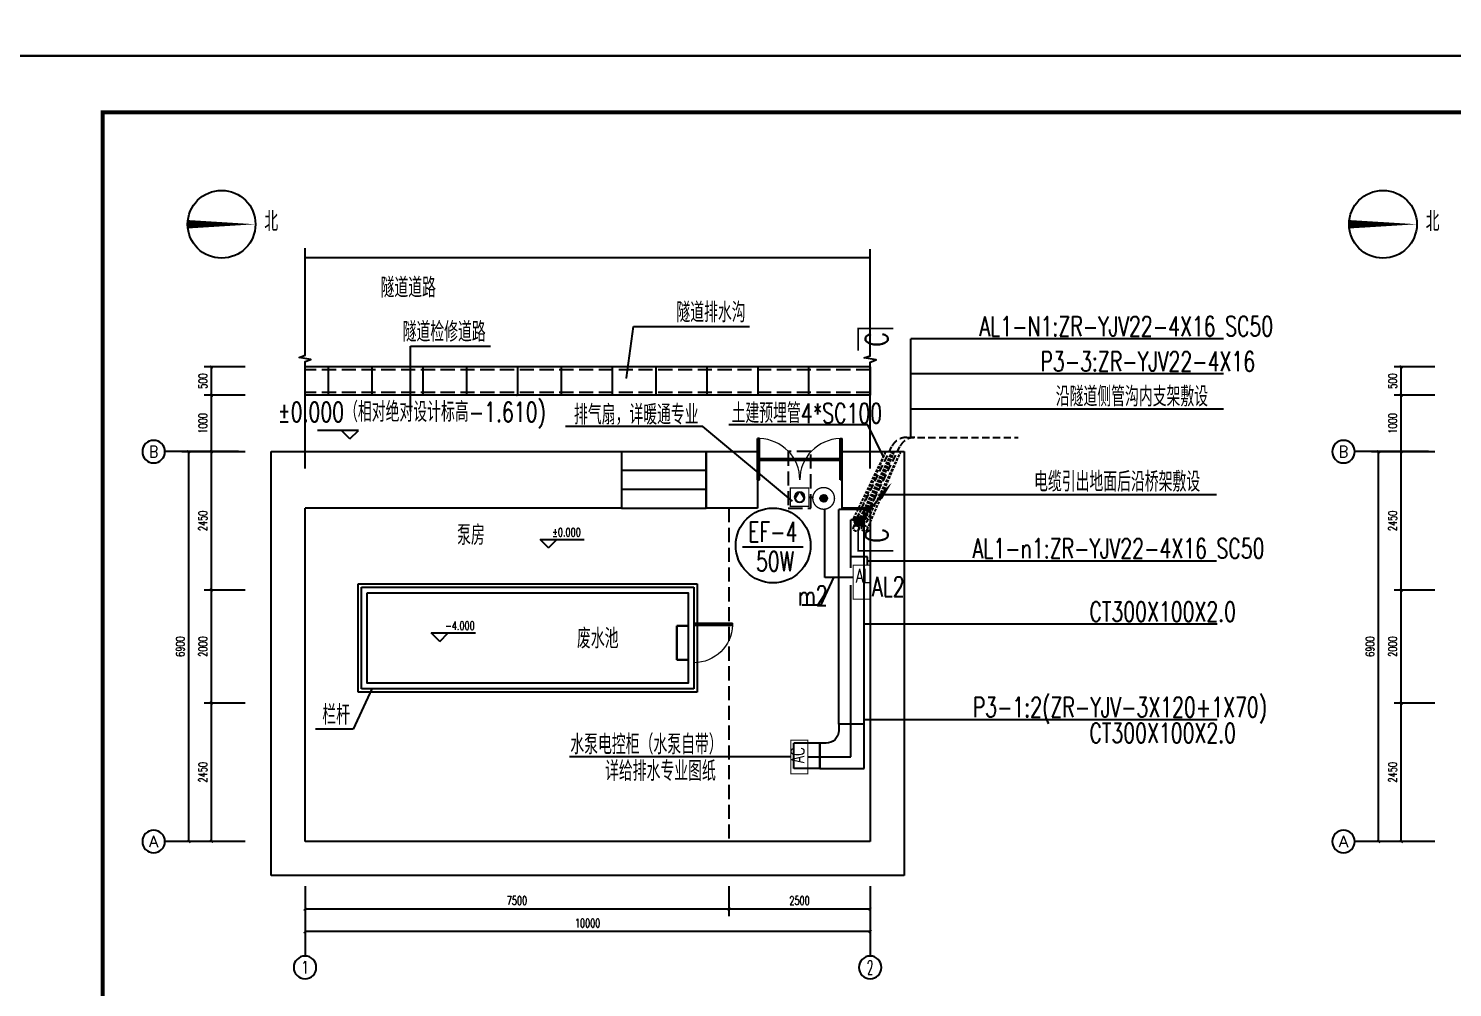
# Model space of a CAD drawing. Header units: millimetres. Extents: x 210068 to 672068, y -299976 to -107099.
# Drawn here: x 421754 to 446953, y -280987 to -264009 of the extents above; entities that cross this region are included whole.
import ezdxf
from ezdxf.enums import TextEntityAlignment as Align

# ---------------------------------------------------------------- set-up
doc = ezdxf.new("R2010")
doc.units = ezdxf.units.MM
doc.header["$LTSCALE"] = 1000
doc.header["$MEASUREMENT"] = 0
doc.linetypes.add('DASH', pattern=[0.35, 0.25, -0.1])
doc.linetypes.add('DASHED', pattern=[19.05, 12.7, -6.35])
for name, color, linetype in [('---GPS_废水管_DN', 74, 'Continuous'), ('AXIS', 6, 'Continuous'), ('AXIS_TEXT', 7, 'Continuous'), ('DIM_ELEV', 3, 'Continuous'), ('DIM_LEAD', 3, 'Continuous'), ('DIM_SYMB', 3, 'Continuous'), ('E-BUSB', 150, 'Continuous'), ('E-CAPL-1', 7, 'Continuous'), ('E-SYST-DIM', 3, 'Continuous'), ('E-TEXT-PLAN', 7, 'Continuous'), ('E-TEXT-PLAN-DER', 7, 'Continuous'), ('electrical text', 3, 'Continuous'), ('PUB_TEXT', 7, 'Continuous'), ('QQ', 8, 'Continuous'), ('Table', 7, 'Continuous'), ('WALL', 9, 'Continuous'), ('WINDOW', 4, 'Continuous'), ('建筑', 2, 'Continuous')]:
    doc.layers.add(name, color=color, linetype=linetype)
doc.styles.add('_TCH_AXIS', font='COMPLEX', dxfattribs={"bigfont": 'GBCBIG'})
doc.styles.add('_TCH_DIM', font='SIMPLEX', dxfattribs={"width": 0.8, "height": 3.5, "bigfont": 'HZTXT'})
doc.styles.add('COMPLEX', font='COMPLEX')
doc.styles.add('DIM_FONT', font='SIMPLEX', dxfattribs={"width": 0.7, "bigfont": 'GBCBIG'})
doc.styles.add('IDQSTYLE', font='simplex1.shx', dxfattribs={"width": 0.7, "bigfont": 'hztxt.shx'})
doc.styles.get("Standard").update_dxf_attribs({"font": 'simplex1.shx', "width": 0.7, "bigfont": 'HZTXT.shx'})
doc.dimstyles.new('DIMN50', dxfattribs={"dimscale": 0.5, "dimtxt": 300, "dimasz": 100, "dimexe": 250, "dimexo": 300, "dimgap": 150, "dimtad": 1, "dimdec": 0, "dimzin": 0, "dimdsep": 46, "dimtxsty": 'DIM_FONT', "dimblk": 'ARCHTICK', "dimcen": 0.09, "dimclrt": 7, "dimazin": 2, "dimtfac": 1, "dimtdec": 0, "dimtix": 1, "dimtmove": 2, "dimatfit": 3, "dimldrblk": 'ARCHTICK', "dimfxl": 0, "dimtolj": 1, "dimtzin": 0, "dimarcsym": 0})

# ---------------------------------------------------------------- blocks, each defined once
blk = doc.blocks.new('series')
at = {"width": 0.75}
for tag, height, p in [('页码', 4, (-35, -19)), ('图名', 5, (-220, -282)), ('图号', 5, (-20, -282))]:
    blk.add_attdef(tag, text='', height=height, dxfattribs=at).set_placement(p, align=Align.MIDDLE_CENTER)
blk = doc.blocks.new('$DorLib2D$00000001')
at = {"color": 8}
for p, q in [((0.45, 0.975), (0.5, 0.975)), ((0.45, 0), (0.45, 0.975)), ((0.5, 0), (0.5, 0.975)), ((0.5, 0), (0.45, 0))]:
    blk.add_line(p, q, dxfattribs=at)
at = {"color": 8, "lineweight": 13}
blk.add_arc((0.475, 0), 0.975, 91.4693, 180, dxfattribs=at)
blk = doc.blocks.new('$TCHSYS$WIN2D')
for p, q in [((-0.5, 0.5), (0.5, 0.5)), ((-0.5, 0.5), (-0.5, -0.5)), ((0.5, 0.5), (0.5, -0.5)), ((0.5, 0.167), (-0.5, 0.167)), ((0.5, -0.167), (-0.5, -0.167)), ((-0.5, -0.5), (0.5, -0.5))]:
    blk.add_line(p, q)
blk = doc.blocks.new('_AXISO')
blk.add_circle((0, 0), 0.5)
at = {"layer": 'AXIS_TEXT', "style": 'COMPLEX', "width": 1.041667}
blk.add_attdef('A', text='', height=0.56, dxfattribs=at).set_placement((-0.25, -0.28), (0.25, -0.28), align=Align.FIT)
blk = doc.blocks.new('$DorLib2D$00000002')
at = {"color": 8}
for p, q in [((-0.5, 0), (-0.5, 0.4875)), ((-0.475, 0.4875), (-0.5, 0.4875)), ((-0.475, 0), (-0.475, 0.4875)), ((0.475, 0), (0.475, 0.4875)), ((0.475, 0.4875), (0.5, 0.4875)), ((0.5, 0), (0.5, 0.4875)), ((-0.5, 0), (-0.475, 0)), ((0.5, 0), (0.475, 0))]:
    blk.add_line(p, q, dxfattribs=at)
at = {"color": 8, "lineweight": 13}
for centre, start, end in [((-0.4875, 0), 0, 88.53072), ((0.4875, 0), 91.46928, 180)]:
    blk.add_arc(centre, 0.4875, start, end, dxfattribs=at)
blk = doc.blocks.new('_ArchTick')
at = {"color": 0, "linetype": 'ByBlock', "const_width": 0.4}
blk.add_lwpolyline([(-0.5, -0.5), (0.5, 0.5)], dxfattribs=at)
blk = doc.blocks.new('*D102')
at = {"layer": 'AXIS', "color": 0, "lineweight": -2}
for p, q in [((425321, -271501), (424465, -271501)), ((424590, -278401), (424590, -271501)), ((425321, -278401), (424465, -278401))]:
    blk.add_line(p, q, dxfattribs=at)
at = {"layer": 'Defpoints', "color": 0}
for p in [(424590, -271501), (425471, -271501), (425471, -278401)]:
    blk.add_point(p, dxfattribs=at)
at = {"layer": 'AXIS', "color": 0, "lineweight": -2, "xscale": 50, "yscale": 50, "zscale": 50}
for p, rotation in [((424590, -271501), 90), ((424590, -278401), 270)]:
    blk.add_blockref('_ArchTick', p, dxfattribs=dict(at, rotation=rotation))
at = {"layer": 'AXIS', "color": 7, "insert": (424440, -274951), "char_height": 150, "attachment_point": 5, "rotation": 90, "style": 'DIM_FONT'}
blk.add_mtext('\\A1;6900', dxfattribs=at)
blk = doc.blocks.new('*D103')
at = {"layer": 'AXIS', "color": 0, "lineweight": -2}
for p, q in [((425586, -270001), (424865, -270001)), ((424990, -270501), (424990, -270001)), ((425586, -270501), (424865, -270501))]:
    blk.add_line(p, q, dxfattribs=at)
at = {"layer": 'Defpoints', "color": 0}
for p in [(424990, -270001), (425736, -270001), (425736, -270501)]:
    blk.add_point(p, dxfattribs=at)
at = {"layer": 'AXIS', "color": 0, "lineweight": -2, "xscale": 50, "yscale": 50, "zscale": 50}
for p, rotation in [((424990, -270001), 90), ((424990, -270501), 270)]:
    blk.add_blockref('_ArchTick', p, dxfattribs=dict(at, rotation=rotation))
at = {"layer": 'AXIS', "color": 7, "insert": (424840, -270251), "char_height": 150, "attachment_point": 5, "rotation": 90, "style": 'DIM_FONT'}
blk.add_mtext('\\A1;500', dxfattribs=at)
blk = doc.blocks.new('*D104')
at = {"layer": 'AXIS', "color": 0, "lineweight": -2}
for p, q in [((425586, -270501), (424865, -270501)), ((424990, -271501), (424990, -270501)), ((425586, -271501), (424865, -271501))]:
    blk.add_line(p, q, dxfattribs=at)
at = {"layer": 'Defpoints', "color": 0}
for p in [(424990, -270501), (425736, -270501), (425736, -271501)]:
    blk.add_point(p, dxfattribs=at)
at = {"layer": 'AXIS', "color": 0, "lineweight": -2, "xscale": 50, "yscale": 50, "zscale": 50}
for p, rotation in [((424990, -270501), 90), ((424990, -271501), 270)]:
    blk.add_blockref('_ArchTick', p, dxfattribs=dict(at, rotation=rotation))
at = {"layer": 'AXIS', "color": 7, "insert": (424840, -271001), "char_height": 150, "attachment_point": 5, "rotation": 90, "style": 'DIM_FONT'}
blk.add_mtext('\\A1;1000', dxfattribs=at)
blk = doc.blocks.new('*D105')
at = {"layer": 'AXIS', "color": 0, "lineweight": -2}
for p, q in [((425586, -271501), (424865, -271501)), ((424990, -273950), (424990, -271501)), ((425586, -273950), (424865, -273950))]:
    blk.add_line(p, q, dxfattribs=at)
at = {"layer": 'Defpoints', "color": 0}
for p in [(424990, -271501), (425736, -271501), (425736, -273950)]:
    blk.add_point(p, dxfattribs=at)
at = {"layer": 'AXIS', "color": 0, "lineweight": -2, "xscale": 50, "yscale": 50, "zscale": 50}
for p, rotation in [((424990, -271501), 90), ((424990, -273950), 270)]:
    blk.add_blockref('_ArchTick', p, dxfattribs=dict(at, rotation=rotation))
at = {"layer": 'AXIS', "color": 7, "insert": (424840, -272726), "char_height": 150, "attachment_point": 5, "rotation": 90, "style": 'DIM_FONT'}
blk.add_mtext('\\A1;2450', dxfattribs=at)
blk = doc.blocks.new('*D106')
at = {"layer": 'AXIS', "color": 0, "lineweight": -2}
for p, q in [((425586, -273950), (424865, -273950)), ((424990, -275951), (424990, -273950)), ((425586, -275951), (424865, -275951))]:
    blk.add_line(p, q, dxfattribs=at)
at = {"layer": 'Defpoints', "color": 0}
for p in [(424990, -273950), (425736, -273950), (425736, -275951)]:
    blk.add_point(p, dxfattribs=at)
at = {"layer": 'AXIS', "color": 0, "lineweight": -2, "xscale": 50, "yscale": 50, "zscale": 50}
for p, rotation in [((424990, -273950), 90), ((424990, -275951), 270)]:
    blk.add_blockref('_ArchTick', p, dxfattribs=dict(at, rotation=rotation))
at = {"layer": 'AXIS', "color": 7, "insert": (424840, -274951), "char_height": 150, "attachment_point": 5, "rotation": 90, "style": 'DIM_FONT'}
blk.add_mtext('\\A1;2000', dxfattribs=at)
blk = doc.blocks.new('*D107')
at = {"layer": 'AXIS', "color": 0, "lineweight": -2}
for p, q in [((425586, -275951), (424865, -275951)), ((424990, -278401), (424990, -275951)), ((425586, -278401), (424865, -278401))]:
    blk.add_line(p, q, dxfattribs=at)
at = {"layer": 'Defpoints', "color": 0}
for p in [(424990, -275951), (425736, -275951), (425736, -278401)]:
    blk.add_point(p, dxfattribs=at)
at = {"layer": 'AXIS', "color": 0, "lineweight": -2, "xscale": 50, "yscale": 50, "zscale": 50}
for p, rotation in [((424990, -275951), 90), ((424990, -278401), 270)]:
    blk.add_blockref('_ArchTick', p, dxfattribs=dict(at, rotation=rotation))
at = {"layer": 'AXIS', "color": 7, "insert": (424840, -277176), "char_height": 150, "attachment_point": 5, "rotation": 90, "style": 'DIM_FONT'}
blk.add_mtext('\\A1;2450', dxfattribs=at)
blk = doc.blocks.new('*D108')
at = {"layer": 'AXIS', "color": 0, "lineweight": -2}
for p, q in [((426648, -279341), (426648, -280122)), ((436648, -279341), (436648, -280122)), ((436648, -279997), (426648, -279997))]:
    blk.add_line(p, q, dxfattribs=at)
at = {"layer": 'Defpoints', "color": 0}
for p in [(426648, -279191), (436648, -279191), (426648, -279997)]:
    blk.add_point(p, dxfattribs=at)
at = {"layer": 'AXIS', "color": 0, "lineweight": -2, "xscale": 50, "yscale": 50, "zscale": 50, "rotation": 180}
blk.add_blockref('_ArchTick', (426648, -279997), dxfattribs=at)
at = {"layer": 'AXIS', "color": 0, "lineweight": -2, "xscale": 50, "yscale": 50, "zscale": 50}
blk.add_blockref('_ArchTick', (436648, -279997), dxfattribs=at)
at = {"layer": 'AXIS', "color": 7, "insert": (431648, -279847), "char_height": 150, "attachment_point": 5, "style": 'DIM_FONT'}
blk.add_mtext('\\A1;10000', dxfattribs=at)
blk = doc.blocks.new('*D109')
at = {"layer": 'AXIS', "color": 0, "lineweight": -2}
for p, q in [((434148, -279191), (434148, -279722)), ((436648, -279191), (436648, -279722)), ((436648, -279597), (434148, -279597))]:
    blk.add_line(p, q, dxfattribs=at)
at = {"layer": 'Defpoints', "color": 0}
for p in [(434148, -279041), (436648, -279041), (434148, -279597)]:
    blk.add_point(p, dxfattribs=at)
at = {"layer": 'AXIS', "color": 0, "lineweight": -2, "xscale": 50, "yscale": 50, "zscale": 50, "rotation": 180}
blk.add_blockref('_ArchTick', (434148, -279597), dxfattribs=at)
at = {"layer": 'AXIS', "color": 0, "lineweight": -2, "xscale": 50, "yscale": 50, "zscale": 50}
blk.add_blockref('_ArchTick', (436648, -279597), dxfattribs=at)
at = {"layer": 'AXIS', "color": 7, "insert": (435398, -279447), "char_height": 150, "attachment_point": 5, "style": 'DIM_FONT'}
blk.add_mtext('\\A1;2500', dxfattribs=at)
blk = doc.blocks.new('*D110')
at = {"layer": 'AXIS', "color": 0, "lineweight": -2}
for p, q in [((426648, -279191), (426648, -279722)), ((434148, -279191), (434148, -279722)), ((434148, -279597), (426648, -279597))]:
    blk.add_line(p, q, dxfattribs=at)
at = {"layer": 'Defpoints', "color": 0}
for p in [(426648, -279041), (434148, -279041), (426648, -279597)]:
    blk.add_point(p, dxfattribs=at)
at = {"layer": 'AXIS', "color": 0, "lineweight": -2, "xscale": 50, "yscale": 50, "zscale": 50, "rotation": 180}
blk.add_blockref('_ArchTick', (426648, -279597), dxfattribs=at)
at = {"layer": 'AXIS', "color": 0, "lineweight": -2, "xscale": 50, "yscale": 50, "zscale": 50}
blk.add_blockref('_ArchTick', (434148, -279597), dxfattribs=at)
at = {"layer": 'AXIS', "color": 7, "insert": (430398, -279447), "char_height": 150, "attachment_point": 5, "style": 'DIM_FONT'}
blk.add_mtext('\\A1;7500', dxfattribs=at)
blk = doc.blocks.new('HC001529')
at = {"color": 0, "linetype": 'Continuous', "const_width": 0.3}
blk.add_lwpolyline([(5, 2.5), (-5, 2.5), (-5, -2.5), (5, -2.5)], close=True, dxfattribs=at)
at = {"color": 0, "style": 'IDQSTYLE', "width": 0.7}
blk.add_attdef('AL', (-1.46, -1.25), '', height=2.5, dxfattribs=at)
at = {"layer": 'E-TEXT-PLAN-DER', "color": 0, "style": 'IDQSTYLE', "width": 0.7}
blk.add_attdef('PSFHATT', (7, -2.5), '', height=2.5, dxfattribs=at)
blk = doc.blocks.new('N001')
at = {"layer": 'E-TEXT-PLAN', "color": 4}
for p, q in [((-0.29, 1.22), (-1.2, -0.36)), ((0.29, 1.22), (1.2, -0.36))]:
    blk.add_line(p, q, dxfattribs=at)
at = {"layer": 'E-TEXT-PLAN', "color": 4, "const_width": 0.3}
blk.add_lwpolyline([(-2.34, 2.34), (2.34, 2.34), (2.34, -2.34), (-2.34, -2.34)], close=True, dxfattribs=at)
at = {"layer": 'E-TEXT-PLAN', "color": 4}
blk.add_circle((0, 0), 1.26, dxfattribs=at)
blk = doc.blocks.new('*X47')
at = {"color": 0, "linetype": 'Continuous'}
for p, q in [((345.94, 231.39), (346.86, 232.3)), ((346, 231.87), (346.37, 232.24)), ((346.07, 231.09), (347.15, 232.18)), ((346.28, 230.88), (347.36, 231.96)), ((346.59, 230.77), (347.48, 231.65)), ((347.14, 230.89), (347.35, 231.11))]:
    blk.add_line(p, q, dxfattribs=at)
blk = doc.blocks.new('*U41', base_point=(339672, -138129.6645))
at = {"layer": 'E-BUSB'}
for points in [[(339822, -137754.6645), (339522, -137754.6645)], [(339522, -137754.6645), (339522, -138279.6645)], [(339822, -137829.6645), (339822, -137754.6645)], [(340047, -137979.6645), (339972, -137979.6645)], [(340047, -138279.6645), (340047, -137979.6645)], [(339522, -138279.6645), (339522, -138279.6645)], [(339522, -138279.6645), (340047, -138279.6645)]]:
    blk.add_lwpolyline(points, dxfattribs=at)
blk.add_lwpolyline([(339972, -137979.6645, -0.4142135624), (339822, -137829.6645, -0.4142135624)], format="xyb", dxfattribs=at)
blk = doc.blocks.new('*X18')
at = {"color": 0, "linetype": 'Continuous'}
for p, q in [((192.59, 446.72), (193.87, 448.01)), ((192.65, 446.36), (194.23, 447.94)), ((192.69, 447.24), (193.35, 447.91)), ((192.79, 446.07), (194.52, 447.8)), ((192.98, 445.84), (194.75, 447.61)), ((193.23, 445.66), (194.93, 447.37)), ((193.53, 445.54), (195.05, 447.06)), ((193.92, 445.51), (195.08, 446.67)), ((194.61, 445.77), (194.82, 445.99))]:
    blk.add_line(p, q, dxfattribs=at)
blk = doc.blocks.new('HC000750')
at = {"color": 0, "linetype": 'Continuous'}
blk.add_line((0, -0.06), (-3.11, -3.23), dxfattribs=at)
blk.add_lwpolyline([(-3.11, -3.23, 0.8, 0, 0), (-5.06, -5.12, 0, 0, 0)], format="xyseb", dxfattribs=at)
blk.add_circle((0, 0), 0.625, dxfattribs=at)
at = {"color": 0, "linetype": 'Continuous', "xscale": 0.5, "yscale": 0.5, "zscale": 0.5}
blk.add_blockref('*X18', (-96.92, -223.38), dxfattribs=at)
at = {"layer": 'E-TEXT-PLAN-DER', "color": 0, "style": 'IDQSTYLE', "width": 0.7}
blk.add_attdef('PSFHATT', (2.63, -5.12), '', height=2.5, dxfattribs=at)
blk = doc.blocks.new('A$C4E6C0036')
at = {"layer": 'E-TEXT-PLAN', "color": 4, "xscale": 320, "yscale": 320, "zscale": 320}
blk.add_blockref('HC000750', (1618, 1638), dxfattribs=at)
blk = doc.blocks.new('*D174')
at = {"layer": 'AXIS', "color": 0, "lineweight": -2}
for p, q in [((446375, -271501), (445519, -271501)), ((445644, -278401), (445644, -271501)), ((446375, -278401), (445519, -278401))]:
    blk.add_line(p, q, dxfattribs=at)
at = {"layer": 'Defpoints', "color": 0}
for p in [(445644, -271501), (446525, -271501), (446525, -278401)]:
    blk.add_point(p, dxfattribs=at)
at = {"layer": 'AXIS', "color": 0, "lineweight": -2, "xscale": 50, "yscale": 50, "zscale": 50}
for p, rotation in [((445644, -271501), 90), ((445644, -278401), 270)]:
    blk.add_blockref('_ArchTick', p, dxfattribs=dict(at, rotation=rotation))
at = {"layer": 'AXIS', "color": 7, "insert": (445494, -274951), "char_height": 150, "attachment_point": 5, "rotation": 90, "style": 'DIM_FONT'}
blk.add_mtext('\\A1;6900', dxfattribs=at)
blk = doc.blocks.new('*D175')
at = {"layer": 'AXIS', "color": 0, "lineweight": -2}
for p, q in [((446640, -270001), (445919, -270001)), ((446044, -270501), (446044, -270001)), ((446640, -270501), (445919, -270501))]:
    blk.add_line(p, q, dxfattribs=at)
at = {"layer": 'Defpoints', "color": 0}
for p in [(446044, -270001), (446790, -270001), (446790, -270501)]:
    blk.add_point(p, dxfattribs=at)
at = {"layer": 'AXIS', "color": 0, "lineweight": -2, "xscale": 50, "yscale": 50, "zscale": 50}
for p, rotation in [((446044, -270001), 90), ((446044, -270501), 270)]:
    blk.add_blockref('_ArchTick', p, dxfattribs=dict(at, rotation=rotation))
at = {"layer": 'AXIS', "color": 7, "insert": (445894, -270251), "char_height": 150, "attachment_point": 5, "rotation": 90, "style": 'DIM_FONT'}
blk.add_mtext('\\A1;500', dxfattribs=at)
blk = doc.blocks.new('*D176')
at = {"layer": 'AXIS', "color": 0, "lineweight": -2}
for p, q in [((446640, -270501), (445919, -270501)), ((446044, -271501), (446044, -270501)), ((446640, -271501), (445919, -271501))]:
    blk.add_line(p, q, dxfattribs=at)
at = {"layer": 'Defpoints', "color": 0}
for p in [(446044, -270501), (446790, -270501), (446790, -271501)]:
    blk.add_point(p, dxfattribs=at)
at = {"layer": 'AXIS', "color": 0, "lineweight": -2, "xscale": 50, "yscale": 50, "zscale": 50}
for p, rotation in [((446044, -270501), 90), ((446044, -271501), 270)]:
    blk.add_blockref('_ArchTick', p, dxfattribs=dict(at, rotation=rotation))
at = {"layer": 'AXIS', "color": 7, "insert": (445894, -271001), "char_height": 150, "attachment_point": 5, "rotation": 90, "style": 'DIM_FONT'}
blk.add_mtext('\\A1;1000', dxfattribs=at)
blk = doc.blocks.new('*D177')
at = {"layer": 'AXIS', "color": 0, "lineweight": -2}
for p, q in [((446640, -271501), (445919, -271501)), ((446044, -273950), (446044, -271501)), ((446640, -273950), (445919, -273950))]:
    blk.add_line(p, q, dxfattribs=at)
at = {"layer": 'Defpoints', "color": 0}
for p in [(446044, -271501), (446790, -271501), (446790, -273950)]:
    blk.add_point(p, dxfattribs=at)
at = {"layer": 'AXIS', "color": 0, "lineweight": -2, "xscale": 50, "yscale": 50, "zscale": 50}
for p, rotation in [((446044, -271501), 90), ((446044, -273950), 270)]:
    blk.add_blockref('_ArchTick', p, dxfattribs=dict(at, rotation=rotation))
at = {"layer": 'AXIS', "color": 7, "insert": (445894, -272726), "char_height": 150, "attachment_point": 5, "rotation": 90, "style": 'DIM_FONT'}
blk.add_mtext('\\A1;2450', dxfattribs=at)
blk = doc.blocks.new('*D178')
at = {"layer": 'AXIS', "color": 0, "lineweight": -2}
for p, q in [((446640, -273950), (445919, -273950)), ((446044, -275951), (446044, -273950)), ((446640, -275951), (445919, -275951))]:
    blk.add_line(p, q, dxfattribs=at)
at = {"layer": 'Defpoints', "color": 0}
for p in [(446044, -273950), (446790, -273950), (446790, -275951)]:
    blk.add_point(p, dxfattribs=at)
at = {"layer": 'AXIS', "color": 0, "lineweight": -2, "xscale": 50, "yscale": 50, "zscale": 50}
for p, rotation in [((446044, -273950), 90), ((446044, -275951), 270)]:
    blk.add_blockref('_ArchTick', p, dxfattribs=dict(at, rotation=rotation))
at = {"layer": 'AXIS', "color": 7, "insert": (445894, -274951), "char_height": 150, "attachment_point": 5, "rotation": 90, "style": 'DIM_FONT'}
blk.add_mtext('\\A1;2000', dxfattribs=at)
blk = doc.blocks.new('*D179')
at = {"layer": 'AXIS', "color": 0, "lineweight": -2}
for p, q in [((446640, -275951), (445919, -275951)), ((446044, -278401), (446044, -275951)), ((446640, -278401), (445919, -278401))]:
    blk.add_line(p, q, dxfattribs=at)
at = {"layer": 'Defpoints', "color": 0}
for p in [(446044, -275951), (446790, -275951), (446790, -278401)]:
    blk.add_point(p, dxfattribs=at)
at = {"layer": 'AXIS', "color": 0, "lineweight": -2, "xscale": 50, "yscale": 50, "zscale": 50}
for p, rotation in [((446044, -275951), 90), ((446044, -278401), 270)]:
    blk.add_blockref('_ArchTick', p, dxfattribs=dict(at, rotation=rotation))
at = {"layer": 'AXIS', "color": 7, "insert": (445894, -277176), "char_height": 150, "attachment_point": 5, "rotation": 90, "style": 'DIM_FONT'}
blk.add_mtext('\\A1;2450', dxfattribs=at)

msp = doc.modelspace()

# ---------------------------------------------------------------- linework, layer by layer
at = {"layer": '---GPS_废水管_DN'}
msp.add_lwpolyline([(427747.2, -274000.4), (433427.7, -274000.4), (433427.7, -275600.6), (427747.2, -275600.6)], close=True, dxfattribs=at)
for p, q in [((434647.7, -271620.6), (436147.7, -271620.6)), ((434647.7, -271650.6), (436147.7, -271650.6))]:
    msp.add_line(p, q)
at = {"color": 8, "linetype": 'DASH'}
msp.add_line((434147.7, -272500.6), (434147.7, -278400.6), dxfattribs=at)
for points in [[(462068.5, -264491.9), (462068.5, -234791.9), (420068.5, -234791.9), (420068.5, -264491.9)], [(462068.5, -294191.9), (462068.5, -264491.9), (420068.5, -264491.9), (420068.5, -294191.9)]]:
    msp.add_lwpolyline(points, close=True)
at = {"const_width": 70}
msp.add_lwpolyline([(461068.5, -265491.9), (423068.5, -265491.9), (423068.5, -293191.9), (461068.5, -293191.9), (461068.5, -265491.9)], dxfattribs=at)
at = {"color": 8, "linetype": 'DASH'}
msp.add_lwpolyline([(435597.7, -271500.6), (435198, -271500.6), (435198, -272500.6), (435597.7, -272500.6)], close=True, dxfattribs=at)
at = {"layer": 'AXIS'}
for p, q in [((425470.8, -271500.6), (424169.2, -271500.6)), ((446525, -271500.6), (445223.4, -271500.6)), ((425470.8, -278400.6), (424169.2, -278400.6)), ((446525, -278400.6), (445223.4, -278400.6)), ((426647.7, -279190.6), (426647.7, -280430.2)), ((436647.7, -279190.6), (436647.7, -280430.2))]:
    msp.add_line(p, q, dxfattribs=at)
at = {"layer": 'DIM_ELEV'}
for p, q in [((427591.6, -271125.6), (426868.1, -271125.6)), ((427441.6, -271275.6), (427291.6, -271125.6)), ((427441.6, -271275.6), (427591.6, -271125.6)), ((430955.9, -273203.6), (430805.9, -273053.6)), ((430805.9, -273053.6), (431588.4, -273053.6)), ((430955.9, -273203.6), (431105.9, -273053.6)), ((429030.9, -274858.5), (428880.9, -274708.5)), ((428880.9, -274708.5), (429663.4, -274708.5)), ((429030.9, -274858.5), (429180.9, -274708.5))]:
    msp.add_line(p, q, dxfattribs=at)
at = {"layer": 'DIM_LEAD', "extrusion": (-1, 0, 0)}
msp.add_line((433313.4, -275183.7, 30), (433313.4, -275183.7), dxfattribs=at)
at = {"layer": 'DIM_SYMB'}
for points in [[(424570.8, -267475.1, 150, 0, 0), (425770.8, -267475.1, 0, 0, 0)], [(445121.8, -267475.1, 150, 0, 0), (446321.8, -267475.1, 0, 0, 0)]]:
    msp.add_lwpolyline(points, format="xyseb", dxfattribs=at)
for points in [[(426647.7, -271800.6), (426647.7, -269906.3), (426752.7, -269868.1), (426542.7, -269831.1), (426647.7, -269793.8), (426647.7, -267899.6)], [(436647.7, -271800.6), (436647.7, -269915), (436752.7, -269876.8), (436542.7, -269839.8), (436647.7, -269802.5), (436647.7, -267917)]]:
    msp.add_lwpolyline(points, dxfattribs=at)
for centre in [(425170.8, -267475.1), (445721.8, -267475.1)]:
    msp.add_circle(centre, 600, dxfattribs=at)
at = {"layer": 'E-BUSB'}
msp.add_line((435460.6, -273188.8), (434389.7, -273188.8), dxfattribs=at)
for points in [[(436093, -276324.1), (436093, -272523.8)], [(436543, -272523.8), (436093, -272523.8)], [(436543, -276324.1), (436543, -272523.8)], [(436543, -276324.1), (436093, -276324.1)], [(435755.5, -276661.6), (435297.6, -276661.6)], [(435297.6, -277111.6), (435297.6, -276661.6)], [(435755.5, -277111.6), (435755.5, -276661.6)], [(435755.5, -277111.6), (435297.6, -277111.6)]]:
    msp.add_lwpolyline(points, dxfattribs=at)
msp.add_circle((434931.5, -273161.2), 662.8, dxfattribs=at)
at = {"layer": 'E-CAPL-1', "color": 1, "linetype": 'DASHED', "ltscale": 0.01}
for p, q in [((437296.3, -271247.9), (439268, -271247.9)), ((436400.1, -272708.5), (437026.3, -271417)), ((436545.3, -272705.8), (437170.2, -271417))]:
    msp.add_line(p, q, dxfattribs=at)
at = {"layer": 'E-CAPL-1', "color": 1, "ltscale": 0.01}
for p, q in [((435563.9, -272306.3), (435638.4, -272306.3)), ((436303.4, -273559.8), (436303.4, -272705.8)), ((436545.3, -272705.8), (436303.4, -272705.8)), ((436600, -273359.7), (436303.4, -273359.7)), ((436600, -273511.7), (436600, -273359.7)), ((436303.4, -276905.7), (436303.4, -273864.5)), ((435542.9, -276905.7), (436303.4, -276905.7))]:
    msp.add_line(p, q, dxfattribs=at)
at = {"layer": 'E-CAPL-1', "color": 1, "linetype": 'DASHED', "ltscale": 0.01}
for centre in [(437296.3, -271547.9), (437440.1, -271547.9)]:
    msp.add_arc(centre, 300, 90, 154.13155, dxfattribs=at)
at = {"layer": 'E-SYST-DIM'}
for p, q in [((437368, -271247.9), (437368, -269503.7)), ((435273.1, -272374.4), (433689.3, -271053.3)), ((436883.8, -271590), (436609.7, -271028.3)), ((435779.6, -274214.1), (436007.2, -273727.1)), ((435446.9, -274214.1), (435779.6, -274214.1))]:
    msp.add_line(p, q, dxfattribs=at)
at = {"layer": 'E-TEXT-PLAN', "color": 4, "const_width": 24}
msp.add_lwpolyline([(436016.9, -272327.4, -1), (435632.9, -272327.4, -1)], format="xyb", close=True, dxfattribs=at)
at = {"layer": 'E-TEXT-PLAN', "color": 4}
msp.add_circle((435826.7, -272327.4), 62.4, dxfattribs=at)
at = {"layer": 'electrical text'}
for p, q in [((432333.6, -270190.9), (432458.3, -269285.8)), ((432458.3, -269285.8), (434513.2, -269285.8)), ((442898.6, -269503.7), (437368, -269503.7)), ((428514.3, -269630.9), (429932, -269630.9)), ((428514.3, -270777), (428514.3, -269630.9)), ((442898.6, -270125.7), (437368, -270125.7)), ((442898.6, -270747.7), (437368, -270747.7)), ((433689.3, -271053.3), (431258.7, -271053.3)), ((436609.7, -271028.3), (434149, -271028.3)), ((436796.7, -272256.2), (442776.6, -272256.2)), ((436600, -273435.7), (442776.6, -273435.7)), ((442787.4, -274556.2), (436543, -274556.2)), ((427832.1, -275700.6), (427500.6, -276410.4)), ((427500.6, -276410.4), (426831.9, -276410.4)), ((442787.4, -276245.7), (436543, -276245.7)), ((435242.9, -276905.7), (431324.8, -276905.7))]:
    msp.add_line(p, q, dxfattribs=at)
at = {"layer": 'electrical text', "const_width": 20}
for points in [[(432333.5, -270200.9, -1), (432333.7, -270180.9, -1)], [(430394.8, -270510.2, -1), (430400.5, -270491, -1)], [(428514.3, -270787, -1), (428514.3, -270767, -1)], [(427836.3, -275691.5, 1), (427827.9, -275709.6, 1)]]:
    msp.add_lwpolyline(points, format="xyb", close=True, dxfattribs=at)
at = {"layer": 'QQ'}
for p, q in [((436647.7, -268068.3), (426647.7, -268068.3)), ((436647.7, -270000.6), (426647.7, -270000.6)), ((427057.7, -270000.6), (427057.7, -270500.6)), ((427832.7, -270000.6), (427832.7, -270500.6)), ((428732.7, -270000.6), (428732.7, -270500.6)), ((428732.7, -270000.6), (428732.7, -270500.6)), ((429507.7, -270000.6), (429507.7, -270500.6)), ((430407.7, -270000.6), (430407.7, -270500.6)), ((431182.7, -270000.6), (431182.7, -270500.6)), ((432082.7, -270000.6), (432082.7, -270500.6)), ((432082.7, -270000.6), (432082.7, -270500.6)), ((432857.7, -270000.6), (432857.7, -270500.6)), ((433757.7, -270000.6), (433757.7, -270500.6)), ((434657.7, -270000.6), (434657.7, -270500.6)), ((435557.7, -270000.6), (435557.7, -270500.6)), ((436647.7, -270000.6), (436647.7, -270500.6)), ((436647.7, -270500.6), (426647.7, -270500.6))]:
    msp.add_line(p, q, dxfattribs=at)
at = {"layer": 'QQ', "linetype": 'DASH'}
for p, q in [((436647.7, -270050.6), (426647.7, -270050.6)), ((436647.7, -270450.6), (426647.7, -270450.6))]:
    msp.add_line(p, q, dxfattribs=at)
at = {"layer": 'Table', "color": 1, "ltscale": 1000}
for p, q in [((435843.6, -273727.1), (435843.6, -272520.4)), ((436347.7, -273727.1), (435843.6, -273727.1))]:
    msp.add_line(p, q, dxfattribs=at)
at = {"layer": 'WALL'}
for p, q in [((426047.7, -279000.6), (426047.7, -271500.6)), ((426047.7, -271500.6), (432247.7, -271500.6)), ((432247.7, -271500.6), (432247.7, -272500.6)), ((433747.7, -272500.6), (433747.7, -271500.6)), ((433747.7, -271500.6), (434653.7, -271500.6)), ((434653.7, -271500.6), (434653.7, -272500.6)), ((436153.7, -271500.6), (437247.7, -271500.6)), ((436153.7, -272500.6), (436153.7, -271500.6)), ((437247.7, -271500.6), (437247.7, -279000.6)), ((426647.7, -278400.6), (426647.7, -272500.6)), ((432247.7, -272500.6), (426647.7, -272500.6)), ((434653.7, -272500.6), (433747.7, -272500.6)), ((436647.7, -272500.6), (436153.7, -272500.6)), ((436647.7, -272500.6), (436647.7, -278400.6)), ((427587.2, -275760.6), (427587.2, -273840.4)), ((427587.2, -273840.4), (433587.7, -273840.4)), ((427647.2, -275700.6), (427647.2, -273900.4)), ((427647.2, -273900.4), (433527.7, -273900.4)), ((433527.7, -273900.4), (433527.7, -275700.6)), ((433587.7, -273840.4), (433587.7, -275760.6)), ((430325.9, -275760.6), (427587.2, -275760.6)), ((430290.9, -275700.6), (427647.2, -275700.6)), ((433527.7, -275700.6), (430290.9, -275700.6)), ((433587.7, -275760.6), (430325.9, -275760.6)), ((436647.7, -278400.6), (426647.7, -278400.6)), ((437247.7, -279000.6), (426047.7, -279000.6))]:
    msp.add_line(p, q, dxfattribs=at)
at = {"layer": 'WALL', "extrusion": (-1, 0, 0)}
for p, q in [((433227.7, -275183.7, 25.7), (433227.7, -274583.7, 25.7)), ((433227.7, -275183.7, 21.4), (433227.7, -274583.7, 21.4)), ((433227.7, -275183.7, 17.1), (433227.7, -274583.7, 17.1)), ((433227.7, -275183.7, 12.9), (433227.7, -274583.7, 12.9)), ((433227.7, -275183.7, 8.6), (433227.7, -274583.7, 8.6)), ((433227.7, -275183.7, 4.3), (433227.7, -274583.7, 4.3)), ((433227.7, -274583.7), (433227.7, -275183.7)), ((433227.7, -275183.7, 30), (433227.7, -274583.7, 30)), ((433227.7, -275098), (433227.7, -275098, 30)), ((433227.7, -275183.7), (433227.7, -275183.7)), ((433227.7, -275183.7, 30), (433227.7, -275183.7, 30)), ((433227.7, -275183.7), (433227.7, -275183.7, 30))]:
    msp.add_line(p, q, dxfattribs=at)
at = {"layer": 'WALL', "extrusion": (0, 1, 0)}
for p, q in [((433227.7, -274583.7, 25.7), (433427.7, -274583.7, 25.7)), ((433227.7, -274583.7, 21.4), (433427.7, -274583.7, 21.4)), ((433227.7, -274583.7, 17.1), (433427.7, -274583.7, 17.1)), ((433227.7, -274583.7, 12.9), (433427.7, -274583.7, 12.9)), ((433227.7, -274583.7, 8.6), (433427.7, -274583.7, 8.6)), ((433227.7, -274583.7, 4.3), (433427.7, -274583.7, 4.3)), ((433427.7, -274583.7), (433227.7, -274583.7)), ((433227.7, -274583.7, 30), (433427.7, -274583.7, 30)), ((433227.7, -275183.7, 4.3), (433427.7, -275183.7, 4.3)), ((433227.7, -275183.7, 8.6), (433427.7, -275183.7, 8.6)), ((433227.7, -275183.7, 12.9), (433427.7, -275183.7, 12.9)), ((433227.7, -275183.7, 17.1), (433427.7, -275183.7, 17.1)), ((433227.7, -275183.7, 21.4), (433427.7, -275183.7, 21.4)), ((433227.7, -275183.7, 25.7), (433427.7, -275183.7, 25.7)), ((433227.7, -275183.7), (433427.7, -275183.7)), ((433427.7, -275183.7, 30), (433227.7, -275183.7, 30))]:
    msp.add_line(p, q, dxfattribs=at)
at = {"layer": 'WINDOW', "extrusion": (-1, 0, 0)}
for p, q in [((433256.2, -275183.7, 30), (433256.2, -275183.7)), ((433284.8, -275183.7, 30), (433284.8, -275183.7))]:
    msp.add_line(p, q, dxfattribs=at)
at = {"layer": '建筑', "linetype": 'DASH', "ltscale": 0.2}
for p, q in [((436356.7, -272683.6), (436926.9, -271500.6)), ((436356.7, -272833.6), (436926.9, -271500.6)), ((436444.3, -272731.9), (437032.5, -271516.1)), ((436444.3, -272881.9), (437032.5, -271516.1)), ((436506.7, -272683.6), (437076.9, -271500.6)), ((436506.7, -272833.6), (437076.9, -271500.6)), ((436594.3, -272731.9), (437182.5, -271516.1)), ((436594.3, -272881.9), (437182.5, -271516.1))]:
    msp.add_line(p, q, dxfattribs=at)
at = {"layer": '建筑', "color": 4, "const_width": 30}
for points in [[(437060, -269320), (436436.1, -269320), (436436.1, -269711.7)], [(437060, -273257), (436436.1, -273257), (436436.1, -272865.2)]]:
    msp.add_lwpolyline(points, dxfattribs=at)
at = {"layer": '建筑', "linetype": 'DASH', "ltscale": 0.2}
for centre in [(436400.1, -272708.5), (436400.1, -272858.5), (436550.1, -272708.5), (436550.1, -272858.5)]:
    msp.add_circle(centre, 50, dxfattribs=at)

# ---------------------------------------------------------------- block references
ref = msp.add_blockref('series', (462068.5, -264491.9), dxfattribs=dict(xscale=100, yscale=100, zscale=100))
ref.add_attrib('页码', '第  12  页    共  19  页', dxfattribs={"height": 400, "width": 0.75}).set_placement((458568.5, -266391.9), align=Align.MIDDLE_CENTER)
ref.add_attrib('图名', '隧道泵房 泵房照明平面图 配电平面图', dxfattribs={"height": 500, "width": 0.75}).set_placement((440068.5, -292691.9), align=Align.MIDDLE_CENTER)
ref.add_attrib('图号', 'S5-DQ-01-12', dxfattribs={"height": 480, "width": 0.5}).set_placement((460068.5, -292691.9), align=Align.MIDDLE_CENTER)
at = {"layer": 'AXIS'}
ref = msp.add_blockref('_AXISO', (423969.2, -271500.6), dxfattribs=dict(at, xscale=-400, yscale=400, zscale=400))
ref.add_attrib('A', 'B', dxfattribs={"layer": 'AXIS_TEXT', "height": 203.2, "style": '_TCH_AXIS'}).set_placement((423886.9, -271602.2), (424051.4, -271602.2), align=Align.FIT)
ref = msp.add_blockref('_AXISO', (445023.4, -271500.6), dxfattribs=dict(at, xscale=-400, yscale=400, zscale=400))
ref.add_attrib('A', 'B', dxfattribs={"layer": 'AXIS_TEXT', "height": 203.2, "style": '_TCH_AXIS'}).set_placement((444941.2, -271602.2), (445105.7, -271602.2), align=Align.FIT)
ref = msp.add_blockref('_AXISO', (423969.2, -278400.6), dxfattribs=dict(at, xscale=-400, yscale=400, zscale=400))
ref.add_attrib('A', 'A', dxfattribs={"layer": 'AXIS_TEXT', "height": 198.2, "style": '_TCH_AXIS'}).set_placement((423884.2, -278499.7), (424054.1, -278499.7), align=Align.FIT)
ref = msp.add_blockref('_AXISO', (445023.4, -278400.6), dxfattribs=dict(at, xscale=-400, yscale=400, zscale=400))
ref.add_attrib('A', 'A', dxfattribs={"layer": 'AXIS_TEXT', "height": 198.2, "style": '_TCH_AXIS'}).set_placement((444938.4, -278499.7), (445108.4, -278499.7), align=Align.FIT)
ref = msp.add_blockref('_AXISO', (426647.7, -280630.2), dxfattribs=dict(at, xscale=-400, yscale=400, zscale=400))
ref.add_attrib('A', '1', dxfattribs={"layer": 'AXIS_TEXT', "height": 219.2, "style": '_TCH_AXIS', "width": 1.555556}).set_placement((426574.6, -280739.8), (426720.7, -280739.8), align=Align.FIT)
ref = msp.add_blockref('_AXISO', (436647.7, -280630.2), dxfattribs=dict(at, xscale=-400, yscale=400, zscale=400))
ref.add_attrib('A', '2', dxfattribs={"layer": 'AXIS_TEXT', "height": 249.8, "style": '_TCH_AXIS', "width": 0.642857}).set_placement((436594.1, -280755.1), (436701.2, -280755.1), align=Align.FIT)
at = {"layer": 'E-BUSB', "xscale": 1.5, "yscale": 1.5, "zscale": 1.5, "rotation": 90}
msp.add_blockref('*U41', (436318, -276886.6), dxfattribs=at)
at = {"layer": 'E-TEXT-PLAN', "color": 4}
for name, p, xscale, yscale, zscale in [('N001', (435399.9, -272306.3), -70, 70, 70), ('*X47', (463563.1, -290850.5), -80, 80, 80)]:
    msp.add_blockref(name, p, dxfattribs=dict(at, xscale=xscale, yscale=yscale, zscale=zscale))
at = {"layer": 'E-TEXT-PLAN', "color": 5, "xscale": -0.3919999999713379, "yscale": 0.3919999999925494, "zscale": 0.392, "rotation": 95.10455802680823}
msp.add_blockref('A$C4E6C0036', (437032.4, -272048.5), dxfattribs=at)
at = {"layer": 'E-TEXT-PLAN', "color": 4}
ref = msp.add_blockref('HC001529', (436497.7, -273811.7), dxfattribs=dict(at, xscale=60, yscale=60, zscale=60, rotation=90))
ref.add_attrib('AL', 'AL', dxfattribs={"color": 0, "height": 240, "width": 0.7}).set_placement((436394.5, -273889.4), align=Align.BOTTOM_LEFT)
ref = msp.add_blockref('HC001529', (435392.9, -276905.7), dxfattribs=dict(at, xscale=60, yscale=60, zscale=60, rotation=90))
ref.add_attrib('AL', 'AC', dxfattribs={"color": 0, "height": 240, "rotation": 90, "width": 0.7}).set_placement((435554.9, -277013.2), align=Align.BOTTOM_LEFT)
at = {"layer": 'WINDOW'}
for name, p, xscale, yscale, zscale, rotation in [('$DorLib2D$00000002', (435403.7, -272000.6), -1500, -1500, 1500, 180), ('$TCHSYS$WIN2D', (432997.7, -272000.6), -1500, -1000, 1500, 180), ('$DorLib2D$00000001', (433527.7, -274886.4), 700, -700, -700, 90)]:
    msp.add_blockref(name, p, dxfattribs=dict(at, xscale=xscale, yscale=yscale, zscale=zscale, rotation=rotation))

# ---------------------------------------------------------------- texts
at = {"layer": 'E-SYST-DIM', "style": 'IDQSTYLE', "width": 0.7}
for s, p in [('EF-4', (434490, -273094.2)), ('50W', (434627.2, -273616.9))]:
    msp.add_text(s, height=350, dxfattribs=at).set_placement(p)
for s, p in [('m2', (435632, -274051.7)), ('AL2', (436968.8, -273889.8))]:
    msp.add_text(s, height=350, dxfattribs=at).set_placement(p, align=Align.MIDDLE_CENTER)
at = {"layer": 'electrical text', "width": 0.7}
for s, p in [('北', (425927.1, -267600.1)), ('北', (446478, -267600.1)), ('隧道道路', (427984.2, -268771.8)), ('隧道排水沟', (433219, -269210.8)), ('AL1-N1:ZR-YJV22-4X16 SC50', (438580.9, -269456.1)), ('隧道检修道路', (428375.4, -269555.9)), ('P3-3:ZR-YJV22-4X16', (439658.9, -270078.1)), ('沿隧道侧管沟内支架敷设', (439932.3, -270700.1)), ('%%P0.000（相对绝对设计标高-1.610)', (426162.9, -270973.1)), ('排气扇，详暖通专业', (431407.3, -271020.6)), ('土建预埋管4*SC100', (434195.9, -270995.6)), ('电缆引出地面后沿桥架敷设', (439547.9, -272208.6)), ('泵房', (429339.4, -273152.8)), ('AL1-n1:ZR-YJV22-4X16 SC50', (438458.9, -273388.1)), ('CT300X100X2.0', (440527.8, -274508.6)), ('废水池', (431460.1, -274983.5)), ('P3-1:2(ZR-YJV-3X120+1X70)', (438461.6, -276198)), ('栏杆', (426953.9, -276335.4)), ('CT300X100X2.0', (440527.8, -276655.5)), ('水泵电控柜（水泵自带）', (431343, -276858.1)), ('详给排水专业图纸', (431956.4, -277329))]:
    msp.add_text(s, height=350, dxfattribs=at).set_placement(p)
at = {"layer": 'PUB_TEXT', "style": '_TCH_DIM', "width": 0.705882}
for s, p in [('%%P0.000', (431023.4, -273001.1)), ('-4.000', (429128.4, -274656))]:
    msp.add_text(s, height=148.75, dxfattribs=at).set_placement(p)
at = {"layer": '建筑', "color": 4, "width": 0.7}
for p in [(436963.5, -269637), (436963.5, -273107.9)]:
    msp.add_text('C', height=400, rotation=90, dxfattribs=at).set_placement(p)

# ---------------------------------------------------------------- dimensions: what is measured, and where the dimension line sits
at = {"layer": 'AXIS'}
for p1, p2, distance, picture, middle in [((425736.2, -270500.6), (425736.2, -270000.6), 746.6, '*D103', (424839.5, -270250.6)), ((446790.4, -270500.6), (446790.4, -270000.6), 746.6, '*D175', (445893.8, -270250.6)), ((425736.2, -271500.6), (425736.2, -270500.6), 746.6, '*D104', (424839.5, -271000.6)), ((446790.4, -271500.6), (446790.4, -270500.6), 746.6, '*D176', (445893.8, -271000.6)), ((425470.8, -278400.6), (425470.8, -271500.6), 881.2, '*D102', (424439.5, -274950.6)), ((425736.2, -273950.4), (425736.2, -271500.6), 746.6, '*D105', (424839.5, -272725.5)), ((446525, -278400.6), (446525, -271500.6), 881.2, '*D174', (445493.8, -274950.6)), ((446790.4, -273950.4), (446790.4, -271500.6), 746.6, '*D177', (445893.8, -272725.5)), ((425736.2, -275950.6), (425736.2, -273950.4), 746.6, '*D106', (424839.5, -274950.5)), ((446790.4, -275950.6), (446790.4, -273950.4), 746.6, '*D178', (445893.8, -274950.5)), ((425736.2, -278400.6), (425736.2, -275950.6), 746.6, '*D107', (424839.5, -277175.6)), ((446790.4, -278400.6), (446790.4, -275950.6), 746.6, '*D179', (445893.8, -277175.6)), ((434147.7, -279040.6), (426647.7, -279040.6), 556.7, '*D110', (430397.7, -279447.3)), ((436647.7, -279190.6), (426647.7, -279190.6), 806.7, '*D108', (431647.7, -279847.3)), ((436647.7, -279040.6), (434147.7, -279040.6), 556.7, '*D109', (435397.7, -279447.3))]:
    dim = msp.add_aligned_dim(p1=p1, p2=p2, distance=distance, dimstyle='DIMN50', dxfattribs=at)
    dim.commit()
    dim.dimension.update_dxf_attribs({"geometry": picture, "text_midpoint": middle})

doc.saveas('drawing.dxf')
